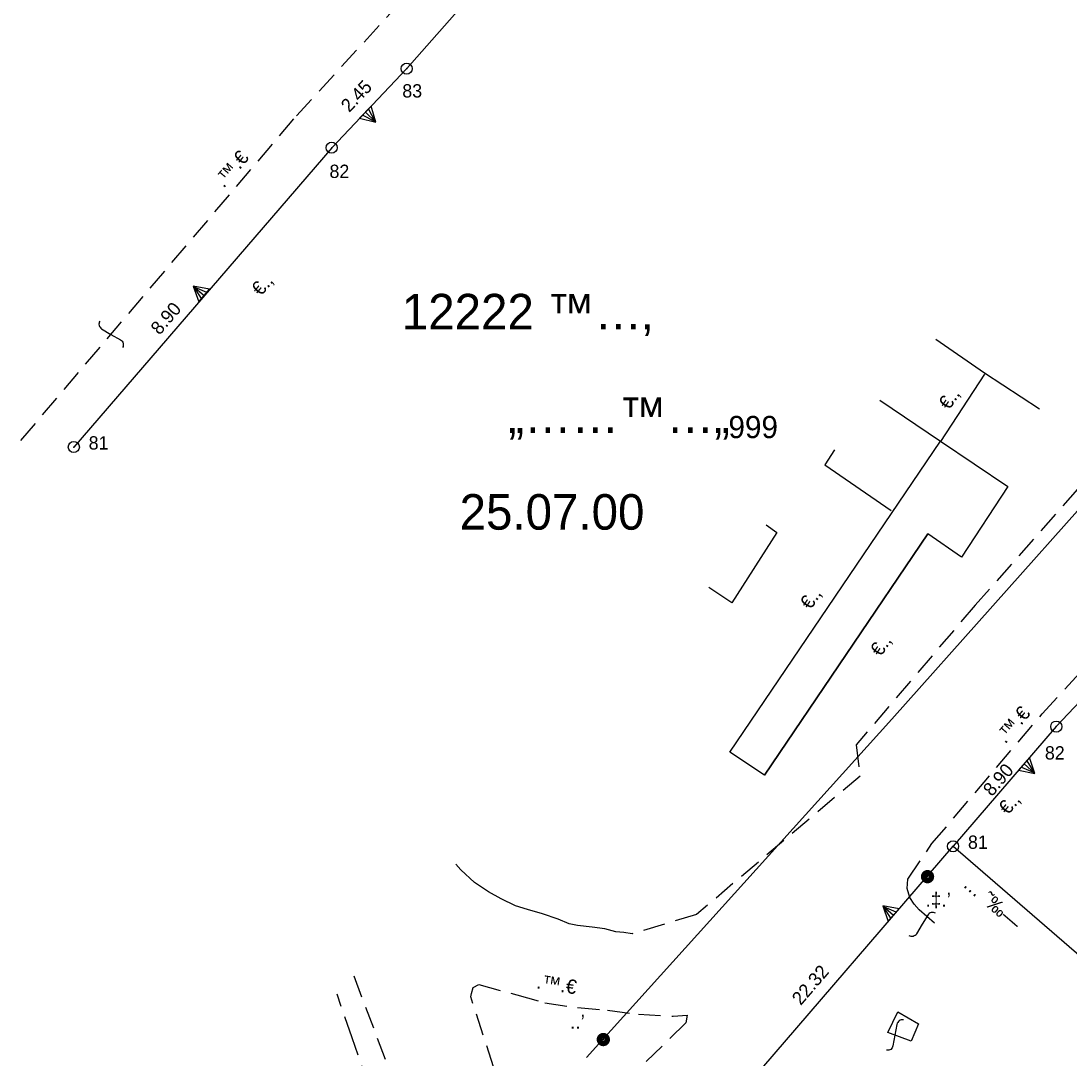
# Model space of a CAD drawing. Header units: feet. Extents: x 199929 to 200372, y 746507 to 746908.
# Drawn here: x 200041.2 to 200100.2, y 746704.5 to 746762.9 of the extents above; entities that cross this region are included whole.
import ezdxf
from ezdxf.enums import TextEntityAlignment as Align

# ---------------------------------------------------------------- set-up
doc = ezdxf.new("R2010")
doc.units = ezdxf.units.FT
doc.header["$LTSCALE"] = 5
doc.header["$MEASUREMENT"] = 0
doc.linetypes.add('HIDDEN', pattern=[0.375, 0.25, -0.125])
doc.layers.get('0').update_dxf_attribs({"linetype": 'CONTINUOUS'})
for name, color, linetype in [('171', 3, 'HIDDEN'), ('1BATIM', 7, 'CONTINUOUS'), ('1T', 7, 'CONTINUOUS'), ('2GUVER_POLY', 7, 'CONTINUOUS'), ('2NEW_PT', 7, 'CONTINUOUS'), ('2TEURA_PT', 7, 'CONTINUOUS'), ('701_H', 3, 'CONTINUOUS'), ('726', 3, 'CONTINUOUS'), ('8213', 3, 'CONTINUOUS'), ('8213_T', 7, 'CONTINUOUS'), ('8216', 3, 'CONTINUOUS'), ('8216_T', 7, 'CONTINUOUS'), ('9286', 3, 'CONTINUOUS'), ('9288', 3, 'CONTINUOUS'), ('GVUL_C51-', 7, 'CONTINUOUS'), ('MILUOT', 7, 'CONTINUOUS'), ('NUMLOT_AUTO', 7, 'CONTINUOUS'), ('TR_ANOT_FRONTS', 7, 'CONTINUOUS'), ('TR_ANOT_L', 7, 'CONTINUOUS'), ('TR_GUSH_MARKS', 7, 'CONTINUOUS')]:
    doc.layers.add(name, color=color, linetype=linetype)
doc.styles.add('HEBTEXT', font='HEBTXT.shx')
doc.styles.add('TRHEBTXT', font='HEBTXT.SHX')

# ---------------------------------------------------------------- blocks, each defined once
blk = doc.blocks.new('TRP0002')
at = {"linetype": 'Continuous'}
blk.add_circle((0, 0, 3000), 0.5, dxfattribs=at)
blk.add_point((0, 0))
at = {"style": 'TRHEBTXT', "flags": 8}
blk.add_attdef('NAME', text='', height=1.199999999999999, dxfattribs=at).set_placement((0, 2.099999999976716), align=Align.BOTTOM_CENTER)
blk.add_attdef('HIGHTM', text='', height=1.6, dxfattribs=at).set_placement((-1, 0), align=Align.RIGHT)
blk.add_attdef('HIGHTC', (1, 0), '', height=1.6, dxfattribs=at)
blk.add_attdef('MARK', text='', height=2, dxfattribs=at).set_placement((0, -1.300000000046566), align=Align.TOP_CENTER)
blk = doc.blocks.new('8210')
at = {"layer": '2TEURA_PT', "linetype": 'Continuous', "const_width": 0.625}
blk.add_lwpolyline([(-0.4375, 0, 1), (0.4375, 0, 1)], format="xyb", close=True, dxfattribs=at)
at = {"layer": '2TEURA_PT'}
blk.add_point((0, 0), dxfattribs=at)
blk = doc.blocks.new('8213')
at = {"layer": '1BATIM'}
blk.add_blockref('8210', (0, 0), dxfattribs=at)
blk = doc.blocks.new('8216')
at = {"layer": '1BATIM'}
blk.add_blockref('8210', (0, 0), dxfattribs=at)
blk = doc.blocks.new('ANOT13')
at = {"style": 'TRHEBTXT', "flags": 8}
blk.add_attdef('TEXT', text='', height=1.28, dxfattribs=at).set_placement((0.0441220644495495, -1.475436180035057), align=Align.TOP_CENTER)
blk = doc.blocks.new('ANOT23')
at = {"style": 'TRHEBTXT', "flags": 8}
blk.add_attdef('TEXT', text='', height=1.28, dxfattribs=at).set_placement((-0.08824412889909901, -1.45339650480667), align=Align.TOP_CENTER)
blk = doc.blocks.new('ANOT1')
at = {"style": 'TRHEBTXT', "flags": 8}
blk.add_attdef('TEXT', text='', height=1.28, dxfattribs=at).set_placement((0, -1.497475855263449), align=Align.TOP_CENTER)
blk = doc.blocks.new('TR_FRONT')
at = {"style": 'TRHEBTXT', "flags": 8}
blk.add_attdef('FRONT', text='', height=1.199999999999999, dxfattribs=at).set_placement((0, -1), align=Align.TOP_CENTER)
blk = doc.blocks.new('*U247')
at = {"layer": '1T', "style": 'TRHEBTXT'}
blk.add_text('12222 ™…‚', height=2, dxfattribs=at).set_placement((200062.6007606606, 746745.5786072178))
blk = doc.blocks.new('*U248')
at = {"layer": '1T', "style": 'TRHEBTXT'}
blk.add_text('„……™…„', height=2, dxfattribs=at).set_placement((200068.5951572623, 746739.7461349106))
blk = doc.blocks.new('ANOT105')
blk.add_lwpolyline([(0.2548387223418755, 1.539248901570127, 0.4142135623730951), (-0.1578795218983481, 0.965085465890645), (1e-16, 0), (0.1839900939740541, -0.9680819344707191, -0.4142135623730951), (-0.2130703997891993, -1.553182749965349)], format="xyb")
blk = doc.blocks.new('*U260')
at = {"layer": '1T', "style": 'TRHEBTXT'}
blk.add_text('25.07.00', height=2, dxfattribs=at).set_placement((200065.8552775743, 746734.3044414927))
blk = doc.blocks.new('GUSHMARK')
for p, q in [((-0.0249224722963627, 0.7721895711304648), (-0.2616563982148179, 0.0280036561252381)), ((0, 0.8669999999999999), (-4e-16, 1e-16)), ((0.0228061297389741, 0.7645568963440085), (0.2404486117596253, 0.0356363421231252))]:
    blk.add_line(p, q)
at = {"layer": 'TR_GUSH_MARKS'}
blk.add_lwpolyline([(0.5005626833874054, -1e-16), (0, 0.8669999999999999), (-0.5005626833874057, 3e-16)], close=True, dxfattribs=at)
blk = doc.blocks.new('ANOT101')
at = {"xscale": 1.5, "yscale": 1.5, "zscale": 1.5}
blk.add_blockref('GUSHMARK', (0, 0), dxfattribs=at)
blk = doc.blocks.new('RESERV')
at = {"layer": '701_H', "color": 0}
for p, q in [((200108.1890964744, 746743.8416037319), (200090.2083882713, 746723.6349211327)), ((200090.2083882713, 746723.6349211327), (200072.9992896207, 746704.5799057381))]:
    blk.add_line(p, q, dxfattribs=at)
blk = doc.blocks.new('TR_LOT')
at = {"flags": 8}
blk.add_attdef('LOT', (0, 0), '', height=2, dxfattribs=at)

msp = doc.modelspace()

# ---------------------------------------------------------------- linework, layer by layer
at = {"layer": '171'}
for p, q in [((200056.6766678791, 746757.6082075135, -94.83000000000001), (200071.2266678791, 746773.5082075137, -94.83000000000001)), ((200041.1516678791, 746739.3332075134, -94.83000000000001), (200056.6766678791, 746757.6082075135, -94.83000000000001))]:
    msp.add_line(p, q, dxfattribs=at)
for points in [[(200118.56, 746755.8399999999), (200112, 746748.6999999998), (200104.39, 746740.7900000002), (200094.9, 746730.06), (200088.19, 746722.1899999998), (200088.41, 746720.43), (200079.2, 746712.6400000001), (200075.58, 746711.56), (200075.11, 746711.63), (200074.65, 746711.67), (200074.03, 746711.8299999998), (200073.32, 746711.93), (200072.49, 746712.02), (200072.02, 746712.1099999999), (200071.41, 746712.3700000001), (200070.53, 746712.68), (200069.68, 746712.93), (200069.01, 746713.13), (200068.19, 746713.52), (200067.49, 746713.91), (200066.69, 746714.4399999998), (200065.93, 746715.1499999998), (200065.6504425295, 746715.4749855594)], [(200118.56, 746755.8399999999), (200112, 746748.6999999998), (200104.39, 746740.7900000002), (200094.9, 746730.06), (200088.19, 746722.1899999998), (200088.41, 746720.43), (200079.2, 746712.6400000001), (200075.58, 746711.56), (200075.11, 746711.63), (200074.65, 746711.67), (200074.03, 746711.8299999998), (200073.32, 746711.93), (200072.49, 746712.02), (200072.02, 746712.1099999999), (200071.41, 746712.3700000001), (200070.53, 746712.68), (200069.68, 746712.93), (200069.01, 746713.13), (200068.19, 746713.52), (200067.49, 746713.91), (200066.69, 746714.4399999998), (200065.93, 746715.1499999998), (200065.6504425295, 746715.4749855594)], [(200092.6, 746712.1500000001), (200091.73, 746712.8999999998), (200091.45, 746713.2199999999), (200091.21, 746713.5899999999), (200091.07, 746714.0999999999), (200091.1, 746714.6200000001), (200092.46, 746716.6300000001), (200098.67, 746723.9399999998), (200104.49, 746730.3), (200105.2, 746731.0699999998), (200105.71, 746731.4399999998), (200106.6, 746731.27)], [(200092.6, 746712.1500000001), (200091.73, 746712.8999999998), (200091.45, 746713.2199999999), (200091.21, 746713.5899999999), (200091.07, 746714.0999999999), (200091.1, 746714.6200000001), (200092.46, 746716.6300000001), (200098.67, 746723.9399999998), (200104.49, 746730.3), (200105.2, 746731.0699999998), (200105.71, 746731.4399999998), (200106.6, 746731.27)], [(200059.8921079583, 746709.1795144011), (200064.05, 746698.18), (200063.96, 746697.7700000001), (200063.69, 746697.3900000001), (200063.45, 746697.3900000001), (200062.89, 746697.4399999998), (200062.63, 746697.5999999999), (200062.32, 746697.96), (200062.14, 746698.37), (200062.04, 746699.42), (200059.8, 746705.6899999998), (200058.9551679071, 746708.1551767219)], [(200059.8921079583, 746709.1795144011), (200064.05, 746698.18), (200063.96, 746697.7700000001), (200063.69, 746697.3900000001), (200063.45, 746697.3900000001), (200062.89, 746697.4399999998), (200062.63, 746697.5999999999), (200062.32, 746697.96), (200062.14, 746698.37), (200062.04, 746699.42), (200059.8, 746705.6899999998), (200058.9551679071, 746708.1551767219)], [(200071.77, 746700.5699999998), (200070.39, 746699.88), (200070.01, 746699.9699999999), (200069.53, 746699.9100000001), (200069.19, 746700.1899999998), (200068.93, 746700.5), (200066.49, 746708), (200066.52, 746708.1999999998), (200066.62, 746708.53), (200066.93, 746708.6899999998), (200069.07, 746708.12), (200070.66, 746707.67), (200072.49, 746707.4000000001), (200074.18, 746707.25), (200075.93, 746707.03), (200077.89, 746706.91), (200078.68, 746706.9699999999), (200078.6, 746706.5400000002), (200075.47, 746703.49), (200073.42, 746701.85), (200071.77, 746700.5699999998)], [(200071.77, 746700.5699999998), (200070.39, 746699.88), (200070.01, 746699.9699999999), (200069.53, 746699.9100000001), (200069.19, 746700.1899999998), (200068.93, 746700.5), (200066.49, 746708), (200066.52, 746708.1999999998), (200066.62, 746708.53), (200066.93, 746708.6899999998), (200069.07, 746708.12), (200070.66, 746707.67), (200072.49, 746707.4000000001), (200074.18, 746707.25), (200075.93, 746707.03), (200077.89, 746706.91), (200078.68, 746706.9699999999), (200078.6, 746706.5400000002), (200075.47, 746703.49), (200073.42, 746701.85), (200071.77, 746700.5699999998)]]:
    msp.add_lwpolyline(points, dxfattribs=at)
at = {"layer": '726'}
msp.add_lwpolyline([(200090.54, 746707.1600000001), (200091.7, 746706.48), (200091.29, 746705.51), (200089.98, 746706), (200090.54, 746707.1600000001)], dxfattribs=at)
msp.add_lwpolyline([(200090.54, 746707.1600000001), (200091.7, 746706.48), (200091.29, 746705.51), (200089.98, 746706), (200090.54, 746707.1600000001)], dxfattribs=at)
at = {"layer": '9286'}
for points in [[(200092.6839618132, 746745.0301874762), (200095.41, 746743.13), (200098.51, 746741.1099999999)], [(200095.42, 746743.05), (200092.94, 746739.2700000001)], [(200095.42, 746743.05), (200092.94, 746739.2700000001)], [(200092.94, 746739.2700000001), (200089.5314305624, 746741.583588582)], [(200092.94, 746739.2700000001), (200089.5314305624, 746741.583588582)], [(200083.02, 746720.49), (200081.07, 746721.77), (200092.94, 746739.28), (200096.74, 746736.7300000002), (200094.12, 746732.75), (200092.22, 746734.0699999998)], [(200083.02, 746720.49), (200081.07, 746721.77), (200092.94, 746739.28), (200096.74, 746736.7300000002), (200094.12, 746732.75), (200092.22, 746734.0699999998)], [(200086.9797252335, 746738.793860562), (200086.42, 746737.9499999998)], [(200086.9797252335, 746738.793860562), (200086.42, 746737.9499999998)], [(200083.1137990024, 746734.5673213106), (200083.73, 746734.15), (200081.18, 746730.1899999998), (200079.8922109519, 746731.0452240087)], [(200083.02, 746720.49), (200092.23, 746734.0699999998), (200083.02, 746720.49)], [(200083.02, 746720.49), (200092.23, 746734.0699999998), (200083.02, 746720.49)]]:
    msp.add_lwpolyline(points, dxfattribs=at)
at = {"layer": '9288'}
msp.add_lwpolyline([(200086.42, 746737.9499999998), (200090.17, 746735.39)], dxfattribs=at)
at = {"layer": 'GVUL_C51-'}
for p, q in [((200101.15, 746725), (200099.46, 746723.2199999999)), ((200099.46, 746723.2199999999), (200093.65, 746716.48)), ((200079.0790884499, 746699.5767394408), (200093.65, 746716.48)), ((200093.65, 746716.48), (200112.54, 746700.14))]:
    msp.add_line(p, q, dxfattribs=at)
at = {"layer": 'MILUOT'}
for p, q in [((200076.9516678791, 746776.2332075137, -94.83000000000001), (200062.876667879, 746760.2582075136, -94.83000000000001)), ((200062.876667879, 746760.2582075136, -94.83000000000001), (200058.6516678791, 746755.8082075136, -94.83000000000001)), ((200058.6516678791, 746755.8082075136, -94.83000000000001), (200044.1266678791, 746738.9582075134, -94.83000000000001))]:
    msp.add_line(p, q, dxfattribs=at)

# ---------------------------------------------------------------- block references
for name in ['*U247', '*U248', '*U260']:
    msp.add_blockref(name, (0, 0))
at = {"layer": '2GUVER_POLY'}
msp.add_blockref('RESERV', (0, 0), dxfattribs=at)
at = {"layer": '2NEW_PT'}
ref = msp.add_blockref('TRP0002', (200099.46, 746723.2199999999), dxfattribs=dict(at, xscale=0.625, yscale=0.625, zscale=0.625))
ref.add_attrib('NAME', '82', dxfattribs={"layer": '0', "height": 0.75, "style": 'TRHEBTXT', "flags": 8}).set_placement((200099.3784691162, 746721.1387047298), align=Align.BOTTOM_CENTER)
ref = msp.add_blockref('TRP0002', (200093.65, 746716.48), dxfattribs=dict(at, xscale=0.625, yscale=0.625, zscale=0.625))
ref.add_attrib('NAME', '81', dxfattribs={"layer": '0', "height": 0.75, "style": 'TRHEBTXT', "flags": 8}).set_placement((200095.0448612807, 746716.1106910498), align=Align.BOTTOM_CENTER)
at = {"layer": '8213', "xscale": 0.5, "yscale": 0.5, "zscale": 0.5}
msp.add_blockref('8213', (200092.21, 746714.7700000001, 63.22), dxfattribs=at)
msp.add_blockref('8213', (200092.21, 746714.7700000001, 63.22), dxfattribs=at)
at = {"layer": '8216', "xscale": 0.5, "yscale": 0.5, "zscale": 0.5}
msp.add_blockref('8216', (200073.95, 746705.5999999999, 67.83), dxfattribs=at)
msp.add_blockref('8216', (200073.95, 746705.5999999999, 67.83), dxfattribs=at)
at = {"layer": 'MILUOT'}
ref = msp.add_blockref('TRP0002', (200062.876667879, 746760.2582075136, -37.93200000000001), dxfattribs=dict(at, xscale=0.625, yscale=0.625, zscale=0.625))
ref.add_attrib('NAME', '83', dxfattribs={"layer": '0', "height": 0.75, "style": 'TRHEBTXT', "flags": 8}).set_placement((200063.1869911991, 746758.408233235, -37.93200000000001), align=Align.BOTTOM_CENTER)
ref = msp.add_blockref('TR_FRONT', (200060.7641678791, 746758.0332075136, -37.93200000000001), dxfattribs=dict(at, xscale=0.625, yscale=0.625, zscale=0.625, rotation=226.4857245895102))
ref.add_attrib('FRONT', '2.45', dxfattribs={"layer": '0', "height": 0.75, "rotation": 46.48572458951022, "style": 'TRHEBTXT', "flags": 8}).set_placement((200059.7670139701, 746758.9799435284, -37.93200000000001), align=Align.TOP_CENTER)
ref = msp.add_blockref('TRP0002', (200058.6516678791, 746755.8082075136, -37.93200000000001), dxfattribs=dict(at, xscale=0.625, yscale=0.625, zscale=0.625))
ref.add_attrib('NAME', '82', dxfattribs={"layer": '0', "height": 0.75, "style": 'TRHEBTXT', "flags": 8}).set_placement((200059.0847958557, 746753.8781623042, -37.93200000000001), align=Align.BOTTOM_CENTER)
ref = msp.add_blockref('TR_FRONT', (200051.3891678791, 746747.3832075136, -37.93200000000001), dxfattribs=dict(at, xscale=0.625, yscale=0.625, zscale=0.625, rotation=229.238076457318))
ref.add_attrib('FRONT', '8.90', dxfattribs={"layer": '0', "height": 0.75, "rotation": 49.23807645731796, "style": 'TRHEBTXT', "flags": 8}).set_placement((200049.0251217972, 746746.4511769391, -37.93200000000001), align=Align.TOP_CENTER)
ref = msp.add_blockref('TRP0002', (200044.1266678791, 746738.9582075134, -37.93200000000001), dxfattribs=dict(at, xscale=0.625, yscale=0.625, zscale=0.625))
ref.add_attrib('NAME', '81', dxfattribs={"layer": '0', "height": 0.75, "style": 'TRHEBTXT', "flags": 8}).set_placement((200045.5215291597, 746738.5888985634, -37.93200000000001), align=Align.BOTTOM_CENTER)
at = {"layer": 'NUMLOT_AUTO', "xscale": 0.625, "yscale": 0.625, "zscale": 0.625}
msp.add_blockref('TR_LOT', (200080.9979182277, 746739.4582113773), dxfattribs=at).add_auto_attribs({'LOT': '999'})
at = {"layer": 'TR_ANOT_FRONTS'}
ref = msp.add_blockref('TR_FRONT', (200096.555, 746719.8500000002), dxfattribs=dict(at, xscale=0.625, yscale=0.625, zscale=0.625, rotation=229.238076457318))
ref.add_attrib('FRONT', '8.90', dxfattribs={"layer": '0', "height": 0.75, "rotation": 49.23807645731796, "style": 'TRHEBTXT', "flags": 8}).set_placement((200095.9070980028, 746720.4755111845), align=Align.TOP_CENTER)
ref = msp.add_blockref('TR_FRONT', (200086.3645442249, 746708.0283697203), dxfattribs=dict(at, xscale=0.625, yscale=0.625, zscale=0.625, rotation=229.2380764575727))
ref.add_attrib('FRONT', '22.32', dxfattribs={"layer": '0', "height": 0.75, "rotation": 49.23807645757269, "style": 'TRHEBTXT', "flags": 8}).set_placement((200085.3230791776, 746708.9261311338), align=Align.TOP_CENTER)
at = {"layer": 'TR_ANOT_L'}
for name, p, xscale, yscale, zscale, rotation in [('ANOT101', (200060.5476834453, 746757.805194323, -37.93200000000001), 0.625, 0.625, 0.625, 226.4857245895102), ('ANOT101', (200051.4719885329, 746747.4792851739, -37.93200000000001), 0.625, 0.625, 0.625, 49.23807645731803), ('ANOT105', (200046.2194545117, 746745.298669717), 0.6250000000000001, 0.6250000000000001, 0.6250000000000001, 49.65139345987829), ('ANOT101', (200097.6454652905, 746721.1150148119), 0.625, 0.625, 0.625, 229.238076457318), ('ANOT101', (200090.3001446367, 746712.5939371516), 0.625, 0.625, 0.625, 49.23807645757269), ('ANOT105', (200091.9047385737, 746712.0868256816), 0.6250000000000001, 0.6250000000000001, 0.6250000000000001, 319.2363947989071), ('ANOT105', (200090.366946043, 746705.8552644573), 0.6250000000000001, 0.6250000000000001, 0.6250000000000001, 339.4919010285554)]:
    msp.add_blockref(name, p, dxfattribs=dict(at, xscale=xscale, yscale=yscale, zscale=zscale, rotation=rotation))
ref = msp.add_blockref('ANOT1', (200053.3056379921, 746753.64005478, -37.93200000000001), dxfattribs=dict(at, xscale=0.625, yscale=0.625, zscale=0.625, rotation=49.65139345978822))
ref.add_attrib('TEXT', '.™.€', dxfattribs={"layer": '0', "height": 0.8000000000000003, "rotation": 49.65139345978822, "style": 'TRHEBTXT', "flags": 8}).set_placement((200052.6944876046, 746754.8753353402, -37.93200000000001), align=Align.TOP_CENTER)
at = {"layer": 'TR_ANOT_L', "yscale": 0.625, "zscale": 0.625}
for p, xscale, rotation in [((200053.7643807178, 746748.9901962263, -37.93200000000001), 0.625, 49.47404492976368), ((200088.5064515663, 746728.5796864571), 0.6250000000000001, 55.85475245626238)]:
    msp.add_blockref('ANOT23', p, dxfattribs=dict(at, xscale=xscale, rotation=rotation)).add_auto_attribs({'TEXT': '€.‚'})
at = {"layer": 'TR_ANOT_L'}
ref = msp.add_blockref('ANOT23', (200094.9613471683, 746741.9910780573), dxfattribs=dict(at, xscale=0.625, yscale=0.625, zscale=0.625, rotation=55.86671973454098))
ref.add_attrib('TEXT', '€.‚', dxfattribs={"layer": '0', "height": 0.8000000000000002, "rotation": 55.86671973454096, "style": 'TRHEBTXT', "flags": 8}).set_placement((200093.0818120322, 746741.9116874624), align=Align.TOP_CENTER)
ref = msp.add_blockref('ANOT23', (200087.1562618858, 746730.7481335821), dxfattribs=dict(at, xscale=0.625, yscale=0.625, zscale=0.625, rotation=55.86671973454098))
ref.add_attrib('TEXT', '€.‚', dxfattribs={"layer": '0', "height": 0.8000000000000002, "rotation": 55.86671973454096, "style": 'TRHEBTXT', "flags": 8}).set_placement((200085.2767267497, 746730.6687429873), align=Align.TOP_CENTER)
ref = msp.add_blockref('ANOT1', (200097.3215880452, 746722.3527389065), dxfattribs=dict(at, xscale=0.625, yscale=0.625, zscale=0.625, rotation=49.65139345978822))
ref.add_attrib('TEXT', '.™.€', dxfattribs={"layer": '0', "height": 0.8000000000000002, "rotation": 49.65139345978822, "style": 'TRHEBTXT', "flags": 8}).set_placement((200096.7104376577, 746723.5880194667), align=Align.TOP_CENTER)
ref = msp.add_blockref('ANOT23', (200097.5050851355, 746720.4927954853), dxfattribs=dict(at, xscale=0.625, yscale=0.625, zscale=0.625, rotation=49.47404492976368))
ref.add_attrib('TEXT', '€.‚', dxfattribs={"layer": '0', "height": 0.8000000000000002, "rotation": 49.47404492976368, "style": 'TRHEBTXT', "flags": 8}).set_placement((200096.4963830652, 746719.1480530634), align=Align.TOP_CENTER)
ref = msp.add_blockref('ANOT13', (200097.1742351897, 746713.3455222555), dxfattribs=dict(at, xscale=0.625, yscale=0.625, zscale=0.625, rotation=319.2877663911577))
ref.add_attrib('TEXT', '… ˜‰—', dxfattribs={"layer": '0', "height": 0.8000000000000002, "rotation": 319.2877663911577, "style": 'TRHEBTXT', "flags": 8}).set_placement((200096.1443128497, 746713.5991749963), align=Align.TOP_CENTER)
ref = msp.add_blockref('ANOT1', (200071.2903468885, 746707.6464808187), dxfattribs=dict(at, xscale=0.625, yscale=0.625, zscale=0.625, rotation=351.4521453369624))
ref.add_attrib('TEXT', '.™.€', dxfattribs={"layer": '0', "height": 0.8000000000000002, "rotation": 351.4521453369624, "style": 'TRHEBTXT', "flags": 8}).set_placement((200071.3832814309, 746709.1053673845), align=Align.TOP_CENTER)

# ---------------------------------------------------------------- texts
at = {"layer": '8213_T', "style": 'HEBTEXT'}
msp.add_text('.‡.’', height=0.8002560819462231, dxfattribs=at).set_placement((200092.8130814287, 746713.4549396201), align=Align.MIDDLE)
at = {"layer": '8216_T', "style": 'HEBTEXT'}
msp.add_text('..’', height=0.8002560819462231, dxfattribs=at).set_placement((200072.4933934012, 746706.6053767166), align=Align.MIDDLE)

doc.saveas('drawing.dxf')
